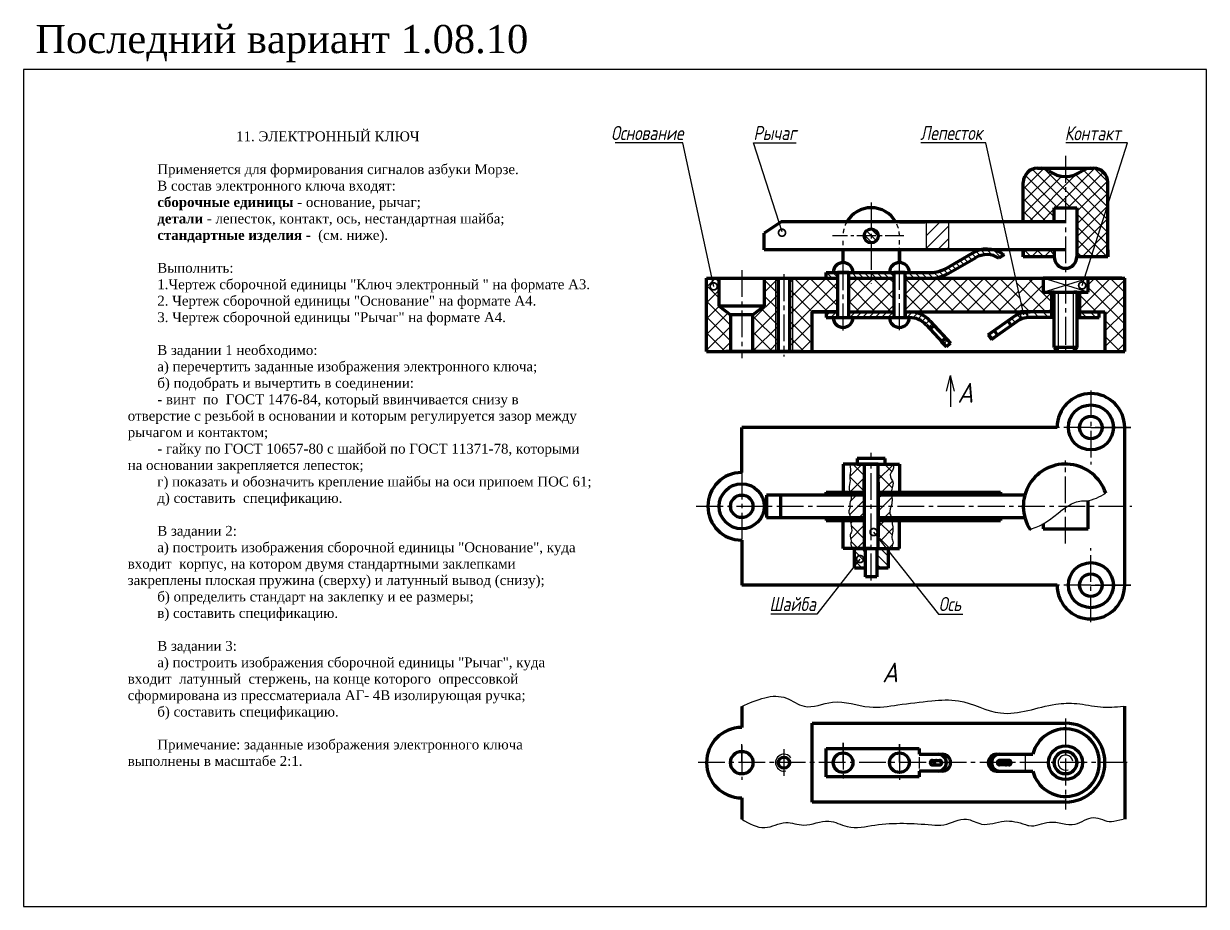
# Model space of a CAD drawing. Header units: millimetres. Extents: x -438 to 420, y -9 to 304.
# Drawn here: x -438.4 to -18.4, y -9 to 304.3 of the extents above; entities that cross this region are included whole.
import ezdxf

# ---------------------------------------------------------------- set-up
doc = ezdxf.new("R2010")
doc.units = ezdxf.units.MM
doc.header["$LTSCALE"] = 0.5
for name, pattern in [('CENTER2', [28.575, 19.05, -3.175, 3.175, -3.175]), ('HIDDEN', [1.1, 0.6, -0.5]), ('осевая2', [28.575, 19.05, -3.175, 3.175, -3.175])]:
    doc.linetypes.add(name, pattern=pattern)
doc.layers.get('0').update_dxf_attribs({"lineweight": 60})
doc.styles.get("Standard").update_dxf_attribs({"font": 'isocpeui.ttf', "width": 0.9})
doc.styles.add('стиль1', font='times.ttf')

# ---------------------------------------------------------------- blocks, each defined once
blk = doc.blocks.new('_DotSmall')
at = {"color": 0, "linetype": 'ByBlock', "const_width": 0.5}
blk.add_lwpolyline([(-0.0625, 0, 1), (0.0625, 0, 1)], format="xyb", close=True, dxfattribs=at)

msp = doc.modelspace()

# ---------------------------------------------------------------- hatches: boundary and pattern name
at = {"lineweight": -3}
h = msp.add_hatch(dxfattribs=at)
h.set_pattern_fill('ANSI37', angle=90, style=0)
h.set_pattern_definition([(135, (-417.3476, -16.5106), (-2.245064, -2.245064), []), (225, (-417.3476, -16.5106), (2.245064, -2.245064), [])])
h.paths.add_polyline_path([(-72.45, 239), (-68.45, 239.01), (-68.45, 250.12, -0.158783), (-74.34, 252.04, 0.158783), (-77.28, 253), (-77.86, 253), (-78.45, 253, 0.414214), (-83.45, 248), (-83.45, 234), (-72.45, 234)])
h.paths.add_polyline_path([(-64.45, 239.02), (-64.45, 221.5), (-59.21, 221.5), (-53.45, 239.59), (-53.45, 248, 0.414214), (-58.45, 253), (-59.61, 253, 0.158783), (-62.56, 252.04, -0.158783), (-68.45, 250.12), (-68.45, 239.01)])
h.paths.add_polyline_path([(-53.45, 239.59), (-59.21, 221.5), (-53.45, 221.5)], flags=17)
h.paths.add_polyline_path([(-72.45, 221.5), (-72.45, 224), (-83.45, 224), (-83.45, 221.5)])
h = msp.add_hatch(dxfattribs=at)
h.set_pattern_fill('ANSI31', scale=0.5, angle=90, style=0)
h.set_pattern_definition([(135, (-426.4468, -16.2414), (-1.122532, -1.122532), [])])
h.paths.add_polyline_path([(-137.45, 229), (-139.95, 229, 0.405163), (-137.45, 226.58)])
h.paths.add_polyline_path([(-137.45, 231.58, 0.414214), (-139.95, 229.08, 0.00775), (-139.95, 229), (-137.45, 229)])
h.paths.add_polyline_path([(-137.45, 231.58), (-137.45, 229), (-134.95, 229, 0.00775), (-134.95, 229.08, 0.414214)])
h.paths.add_polyline_path([(-134.95, 229), (-137.45, 229), (-137.45, 226.58, 0.405163)])
h = msp.add_hatch(dxfattribs=at)
h.set_pattern_fill('ANSI31', style=0)
h.set_pattern_definition([(45, (-417.3476, -16.5106), (-2.245064, 2.245064), [])])
h.paths.add_polyline_path([(-109.95, 234), (-117.95, 234), (-117.95, 224), (-109.95, 224)])
h = msp.add_hatch(dxfattribs=at)
h.set_pattern_fill('ANSI31', scale=0.5, angle=90, style=0)
h.set_pattern_definition([(135, (-417.3476, -16.1917), (-1.122532, -1.122532), [])])
h.paths.add_polyline_path([(-125.45, 216), (-125.45, 214), (-116.14, 214, 0.132205), (-110.12, 215.62), (-100.41, 221.25, -0.280385), (-92.09, 221.08), (-90.25, 222.27), (-91.02, 222.76, 0.077647), (-93.84, 224), (-98.94, 224, 0.067113), (-101.41, 222.98), (-111.12, 217.35, -0.132205), (-116.14, 216)])
h.paths.add_polyline_path([(-129.45, 214), (-129.45, 216), (-137.45, 216), (-137.45, 214)])
h.paths.add_polyline_path([(-145.45, 216), (-145.45, 214), (-137.45, 214), (-137.45, 216)])
h.paths.add_polyline_path([(-149.45, 214), (-149.45, 216), (-153.45, 216), (-153.45, 214)])
h = msp.add_hatch(dxfattribs=at)
h.set_pattern_fill('ANSI37', scale=1.25, angle=90, style=0)
h.set_pattern_definition([(135, (-417.3476, -16.1917), (-2.80633, -2.80633), []), (225, (-417.3476, -16.1917), (2.80633, -2.80633), [])])
h.paths.add_polyline_path([(-86.12, 214), (-125.45, 214), (-125.45, 202), (-83.48, 202)])
h.paths.add_polyline_path([(-47.45, 214), (-60.45, 214), (-60.45, 209), (-63.45, 209), (-63.45, 202), (-54.45, 202), (-54.45, 188), (-47.45, 188)])
h.paths.add_polyline_path([(-129.45, 214), (-145.45, 214), (-145.45, 202), (-129.45, 202)])
h.paths.add_polyline_path([(-149.45, 214), (-162.45, 214), (-165.5, 214), (-165.5, 188), (-162.45, 188), (-158.45, 188), (-158.45, 202), (-149.45, 202)])
h.paths.add_polyline_path([(-171.5, 214), (-175.45, 214), (-175.45, 204), (-179.45, 201), (-179.45, 188), (-171.5, 188)])
h.paths.add_polyline_path([(-187.45, 201), (-191.45, 204), (-191.45, 214), (-193.46, 214), (-192.68, 210.59, -0.93561), (-192.5, 209.99, -1.068822), (-192.68, 210.59), (-193.46, 214), (-195.95, 214), (-195.95, 188), (-187.45, 188)])
h.paths.add_polyline_path([(-170.5, 214), (-171.5, 214), (-171.5, 188), (-170.5, 188)])
h.paths.add_polyline_path([(-165.5, 214), (-166.5, 214), (-166.5, 188), (-165.5, 188)])
h = msp.add_hatch(dxfattribs=at)
h.set_pattern_fill('ANSI37', scale=4, angle=90, style=0)
h.set_pattern_definition([(135, (-417.3476, -16.1917), (-2.828427, -2.828427), []), (225, (-417.3476, -16.1917), (2.828427, -2.828427), [])])
h.paths.add_polyline_path([(-76.45, 209), (-76.45, 214), (-86.12, 214), (-83.48, 202), (-81.05, 202), (-73.45, 202), (-73.45, 209)])
h = msp.add_hatch(dxfattribs=at)
h.set_pattern_fill('ANSI31', scale=0.5, style=0)
h.set_pattern_definition([(45, (-417.3476, -16.1917), (-1.122532, 1.122532), [])])
h.paths.add_polyline_path([(-129.45, 200), (-129.45, 202), (-145.45, 202), (-145.45, 200)])
h.paths.add_polyline_path([(-149.45, 200), (-149.45, 202), (-153.45, 202), (-153.45, 200)])
h.paths.add_polyline_path([(-123.84, 200, -0.209882), (-117.95, 197.41), (-116.52, 195.86), (-115.05, 197.21), (-116.48, 198.76, 0.209882), (-123.84, 202), (-125.45, 202), (-125.45, 200)])
h.paths.add_polyline_path([(-112.42, 191.4), (-110.77, 189.6), (-109.3, 190.95), (-110.99, 192.79), (-111.46, 192.36)])
h = msp.add_hatch(dxfattribs=at)
h.set_pattern_fill('ANSI31', scale=0.75, angle=90, style=0)
h.set_pattern_definition([(135, (-417.3476, -16.1917), (-1.683798, -1.683798), [])])
h.paths.add_polyline_path([(-81.26, 202, 0.054479), (-83.42, 201.76), (-83.3, 201.21, -0.036363), (-83.26, 201.22, -1), (-83.21, 200.6, -0.929826), (-83.3, 201.21), (-83.42, 201.76, 0.1), (-87.04, 200.16), (-88.93, 198.82), (-87.78, 197.19), (-85.89, 198.52, -0.155325), (-81.26, 200), (-73.45, 200), (-73.45, 202)])
h.paths.add_polyline_path([(-56.45, 200), (-56.45, 202), (-63.45, 202), (-63.45, 200)])
h.paths.add_polyline_path([(-92.67, 193.72), (-93.83, 195.35), (-95.87, 193.9), (-94.71, 192.27)])
h = msp.add_hatch(dxfattribs=at)
h.set_pattern_fill('ANSI37', scale=1.25, angle=90, style=0)
h.set_pattern_definition([(135, (-417.3476, -16.4363), (-2.80633, -2.80633), []), (225, (-417.3476, -16.4363), (2.80633, -2.80633), [])])
edge = h.paths.add_edge_path()
edge.add_spline(control_points=[(-130.43, 138), (-130.02, 139.75), (-129.09, 141.49), (-131.58, 144.04), (-129.39, 146.03), (-129.6, 147.4), (-129.7, 148)], knot_values=[0.034459, 0.034459, 0.034459, 0.034459, 2.378832, 5.54111, 7.78659, 9.540425, 9.540425, 9.540425, 9.540425], degree=3, periodic=0)
edge.add_line((-129.7, 148), (-134.95, 148))
edge.add_line((-134.95, 148), (-134.95, 138))
edge.add_line((-134.95, 138), (-130.43, 138))
edge = h.paths.add_edge_path()
edge.add_spline(control_points=[(-145.06, 148), (-145.01, 147.93), (-144.62, 145.02), (-145.32, 143.66), (-144.65, 141.56), (-145.68, 139.55), (-145, 138)], knot_values=[0.43237, 0.43237, 0.43237, 0.43237, 2.46282, 4.151375, 6.34017, 8.702828, 8.702828, 8.702828, 8.702828], degree=3, periodic=0)
edge.add_line((-145, 138), (-139.95, 138))
edge.add_line((-139.95, 138), (-139.95, 148))
edge.add_line((-139.95, 148), (-145.06, 148))
edge = h.paths.add_edge_path()
edge.add_line((-139.95, 128), (-144.9, 128))
edge.add_spline(control_points=[(-144.9, 128), (-144.72, 126.62), (-143.98, 124.06), (-145.28, 122.87), (-144.41, 120.98), (-144.87, 119.38), (-144.29, 118.51), (-144.37, 118.02), (-144.38, 118)], knot_values=[0.716081, 0.716081, 0.716081, 0.716081, 2.517169, 4.222857, 6.374633, 7.647478, 9.054605, 9.1167, 9.1167, 9.1167, 9.1167], degree=3, periodic=0)
edge.add_line((-144.25, 118), (-139.95, 118))
edge.add_line((-139.95, 118), (-139.95, 128))
edge = h.paths.add_edge_path()
edge.add_spline(control_points=[(-130.07, 118), (-130.35, 118.28), (-129.25, 120.3), (-130.52, 121.88), (-129.4, 124.35), (-129.91, 126.07), (-130.19, 128)], knot_values=[0, 0, 0, 0, 1.824475, 3.598202, 5.973479, 8.886643, 8.886643, 8.886643, 8.886643], degree=3, periodic=0)
edge.add_line((-130.19, 128), (-134.95, 128))
edge.add_line((-134.95, 128), (-134.95, 121.74))
edge.add_line((-134.95, 121.74), (-131.98, 118))
edge.add_line((-131.98, 118), (-130.07, 118))
h = msp.add_hatch(dxfattribs=at)
h.set_pattern_fill('ANSI31', style=0)
h.set_pattern_definition([(45, (-417.3476, -16.4363), (-2.245064, 2.245064), [])])
edge = h.paths.add_edge_path()
edge.add_spline(control_points=[(-130.42, 133), (-130.34, 133.3), (-130.03, 134.35), (-130, 135.69), (-130.2, 136.71), (-130.26, 137)], knot_values=[0, 0, 0, 0, 0.889745, 3.113462, 4.0085, 4.0085, 4.0085, 4.0085], degree=3, periodic=0)
edge.add_line((-130.26, 137), (-134.95, 137))
edge.add_line((-134.95, 137), (-134.95, 133))
edge.add_line((-134.95, 133), (-130.42, 133))
edge = h.paths.add_edge_path()
edge.add_line((-134.95, 129), (-130.12, 129))
edge.add_spline(control_points=[(-130.12, 129), (-130.4, 129.47), (-131.15, 130.72), (-130.69, 132.12), (-130.42, 133)], knot_values=[4.0085, 4.0085, 4.0085, 4.0085, 5.583819, 8.216881, 8.216881, 8.216881, 8.216881], degree=3, periodic=0)
edge.add_line((-130.42, 133), (-134.95, 133))
edge.add_line((-134.95, 133), (-134.95, 129))
edge = h.paths.add_edge_path()
edge.add_line((-139.95, 133), (-139.95, 136.96))
edge.add_line((-139.95, 136.96), (-139.99, 137))
edge.add_line((-139.99, 137), (-144.67, 137))
edge.add_spline(control_points=[(-144.67, 137), (-144.63, 136.8), (-144.4, 135.34), (-145.2, 134.52), (-144.99, 133.6), (-144.99, 133)], knot_values=[0.446064, 0.446064, 0.446064, 0.446064, 2.109199, 3.28176, 5.090305, 5.090305, 5.090305, 5.090305], degree=3, periodic=0)
edge.add_line((-144.99, 133), (-139.95, 133))
edge = h.paths.add_edge_path()
edge.add_line((-139.95, 129), (-139.95, 133))
edge.add_line((-139.95, 133), (-144.99, 133))
edge.add_spline(control_points=[(-144.99, 133), (-144.99, 132.79), (-145.04, 132.13), (-145.83, 130.61), (-144.8, 130.08), (-144.92, 129), (-144.91, 129)], knot_values=[5.090305, 5.090305, 5.090305, 5.090305, 5.72996, 7.00852, 9.521447, 9.927894, 9.927894, 9.927894, 9.927894], degree=3, periodic=0)
edge.add_line((-144.91, 129), (-139.95, 129))
h = msp.add_hatch(dxfattribs=at)
h.set_pattern_fill('ANSI31', scale=0.75, angle=90, style=0)
h.set_pattern_definition([(135, (-417.3476, -16.4363), (-1.683798, -1.683798), [])])
h.paths.add_polyline_path([(-135.45, 111.01), (-135.42, 111), (-131.45, 111), (-131.45, 117.33), (-131.98, 118), (-135.45, 118)])
h.paths.add_polyline_path([(-139.45, 111), (-139.45, 118), (-143.45, 118), (-143.45, 111.84), (-141.67, 114.13, -0.05872), (-141.7, 114.19, -1), (-141.1, 114.38, -0.889074), (-141.67, 114.13), (-143.45, 111.84), (-143.45, 111)])

# ---------------------------------------------------------------- linework, layer by layer
at = {"color": 7, "linetype": 'CENTER2', "lineweight": -3}
for p, q in [((-68.45, 257.36), (-68.45, 187.12)), ((-137.45, 240.8), (-137.45, 212.12)), ((-147.45, 195.46), (-147.45, 220.77)), ((-127.45, 195.58), (-127.45, 220.66)), ((-183.45, 216.84), (-183.45, 185.6)), ((-168.45, 215.38), (-168.45, 186.14)), ((-59.45, 174.13), (-59.45, 147.87)), ((-45.22, 161), (-71.95, 161)), ((-137.45, 106.68), (-137.45, 151.99)), ((-68.45, 119.77), (-68.45, 149.3)), ((-183.45, 145), (-183.45, 120.5)), ((-199.59, 133), (-44.88, 133)), ((-59.45, 91.87), (-59.45, 118.13)), ((-45.22, 105), (-71.95, 105)), ((-68.45, 57.71), (-68.45, 25.36)), ((-183.45, 48.09), (-183.45, 35.91)), ((-168.45, 46.85), (-168.45, 37.15)), ((-147.45, 49.04), (-147.45, 35.27)), ((-127.45, 42), (-127.45, 48.59)), ((-127.45, 48.59), (-127.45, 34.59)), ((-46.53, 42), (-198.9, 42))]:
    msp.add_line(p, q, dxfattribs=at)
at = {"color": 7, "lineweight": 60}
for p, q in [((-78.45, 253), (-77.28, 253)), ((-77.86, 253), (-59.61, 253)), ((-59.61, 253), (-58.45, 253)), ((-83.45, 234), (-83.45, 248)), ((-53.45, 221.5), (-53.45, 248)), ((-83.45, 247.36), (-83.45, 247.36)), ((-83.45, 234), (-83.45, 244)), ((-72.45, 234), (-72.45, 239)), ((-72.45, 239), (-64.45, 239)), ((-64.45, 239), (-64.45, 221.5)), ((-169.45, 234), (-175.45, 230)), ((-68.45, 234), (-169.45, 234)), ((-127.45, 234), (-118.45, 234)), ((-175.45, 224), (-175.45, 230)), ((-68.45, 224), (-175.45, 224)), ((-147.45, 219.5), (-147.45, 224)), ((-127.45, 223.5), (-127.45, 224)), ((-127.45, 223.5), (-127.45, 224)), ((-127.45, 219.5), (-127.45, 223.82)), ((-127.45, 223.82), (-127.45, 219.5)), ((-127.45, 219.5), (-127.45, 223.82)), ((-111.12, 217.35), (-101.41, 222.98)), ((-91.02, 222.76), (-90.25, 222.27)), ((-83.45, 221.5), (-83.45, 224)), ((-83.45, 224), (-83.45, 221.5)), ((-72.45, 224), (-72.45, 221.5)), ((-53.45, 224), (-53.45, 221.5)), ((-110.12, 215.62), (-100.41, 221.25)), ((-90.25, 222.27), (-92.09, 221.08)), ((-72.45, 221.5), (-83.45, 221.5)), ((-53.45, 221.5), (-64.45, 221.5)), ((-153.45, 214), (-153.45, 216)), ((-153.45, 216), (-116.14, 216)), ((-145.45, 216), (-149.45, 216)), ((-149.45, 216), (-149.45, 200)), ((-149.45, 215), (-149.45, 200)), ((-147.45, 216), (-127.45, 216)), ((-145.45, 200), (-145.45, 216)), ((-125.45, 216), (-129.45, 216)), ((-129.45, 216), (-129.45, 200)), ((-125.45, 200), (-125.45, 216)), ((-195.95, 188), (-195.95, 214)), ((-195.95, 214), (-162.45, 214)), ((-191.45, 204), (-191.45, 214)), ((-175.45, 214), (-175.45, 204)), ((-170.45, 214), (-170.45, 188)), ((-166.45, 214), (-166.45, 188)), ((-162.45, 214), (-149.45, 214)), ((-145.45, 214), (-129.45, 214)), ((-125.45, 214), (-47.45, 214)), ((-68.45, 214), (-76.45, 214)), ((-68.45, 214), (-76.45, 214)), ((-76.45, 214), (-76.45, 209)), ((-48.45, 214), (-68.45, 214)), ((-60.45, 209), (-60.45, 214)), ((-47.45, 188), (-47.45, 214)), ((-149.45, 210), (-149.45, 200)), ((-125.45, 202), (-125.45, 208.29)), ((-76.45, 209), (-60.45, 209)), ((-72.45, 209), (-73.45, 209)), ((-73.45, 209), (-73.45, 200)), ((-72.45, 200), (-72.45, 209)), ((-68.45, 209), (-64.45, 209)), ((-68.45, 209), (-68.45, 209)), ((-68.45, 209), (-64.45, 209)), ((-64.45, 209), (-65.45, 209)), ((-64.45, 209), (-64.45, 200)), ((-64.45, 209), (-63.45, 209)), ((-63.45, 209), (-63.45, 200)), ((-175.45, 204), (-191.45, 204)), ((-191.45, 204), (-187.45, 201)), ((-175.45, 204), (-179.45, 201)), ((-158.45, 202), (-153.45, 202)), ((-149.45, 202), (-158.45, 202)), ((-158.45, 188), (-158.45, 202)), ((-153.45, 202), (-153.45, 201)), ((-153.45, 202), (-149.45, 202)), ((-153.45, 202), (-153.45, 200)), ((-145.45, 202), (-129.45, 202)), ((-125.45, 202), (-125.45, 200)), ((-125.45, 202), (-81.05, 202)), ((-72.45, 202), (-84.45, 202)), ((-72.45, 202), (-81.26, 202)), ((-73.45, 202), (-81.05, 202)), ((-73.45, 202), (-72.45, 202)), ((-63.45, 202), (-64.45, 202)), ((-63.45, 202), (-54.45, 202)), ((-56.45, 200), (-56.45, 202)), ((-54.45, 202), (-54.45, 188)), ((-179.45, 201), (-187.45, 201)), ((-187.45, 201), (-187.45, 188)), ((-179.45, 188), (-179.45, 201)), ((-153.45, 200), (-123.84, 200)), ((-153.45, 200), (-147.45, 200)), ((-147.45, 200), (-145.45, 200)), ((-117.95, 197.41), (-110.77, 189.6)), ((-116.48, 198.76), (-109.3, 190.95)), ((-87.04, 200.16), (-95.87, 193.9)), ((-85.89, 198.52), (-94.71, 192.27)), ((-88.93, 198.82), (-87.78, 197.19)), ((-72.45, 200), (-81.26, 200)), ((-72.45, 189.33), (-72.45, 200)), ((-64.45, 200), (-56.45, 200)), ((-64.45, 200), (-64.45, 189.33)), ((-115.05, 197.21), (-116.52, 195.86)), ((-110.99, 192.79), (-115.05, 197.21)), ((-95.87, 193.9), (-93.83, 195.35)), ((-95.87, 193.9), (-94.71, 192.27)), ((-94.71, 192.27), (-92.67, 193.72)), ((-93.83, 195.35), (-92.67, 193.72)), ((-92.67, 193.72), (-87.78, 197.19)), ((-110.99, 192.79), (-112.46, 191.44)), ((-110.77, 189.6), (-112.46, 191.44)), ((-112.42, 191.4), (-111.46, 192.36)), ((-109.3, 190.95), (-110.99, 192.79)), ((-109.3, 190.95), (-110.99, 192.79)), ((-109.3, 190.95), (-110.77, 189.6)), ((-64.45, 189.33), (-72.45, 189.33)), ((-72.45, 189.33), (-71.11, 188)), ((-64.45, 189.33), (-65.78, 188)), ((-195.95, 188), (-47.45, 188)), ((-162.45, 188), (-189.08, 188)), ((-189.08, 188), (-182.08, 188)), ((-179.45, 188), (-183.45, 188)), ((-183.45, 188), (-167.45, 188)), ((-162.45, 188), (-155.45, 188)), ((-71.45, 161), (-183.45, 161)), ((-183.45, 145), (-183.45, 161)), ((-47.45, 105), (-47.45, 161)), ((-46.95, 161), (-46.95, 161)), ((-46.95, 161), (-46.95, 161)), ((-46.95, 161), (-46.95, 161)), ((-46.95, 161), (-46.95, 161)), ((-46.95, 161), (-46.95, 161)), ((-46.95, 161), (-46.95, 161)), ((-46.95, 161), (-46.95, 161)), ((-46.95, 161), (-46.95, 161)), ((-46.95, 161), (-46.95, 161)), ((-137.45, 148), (-147.45, 148)), ((-147.45, 148), (-147.45, 138)), ((-132.45, 150), (-142.45, 150)), ((-142.45, 150), (-142.45, 148)), ((-142.45, 148), (-137.45, 148)), ((-137.45, 148), (-139.95, 148)), ((-139.95, 148), (-139.95, 118)), ((-134.95, 148), (-137.45, 148)), ((-137.45, 148), (-132.45, 148)), ((-137.45, 148), (-132.45, 148)), ((-137.45, 148), (-127.45, 148)), ((-134.95, 133), (-134.95, 148)), ((-132.45, 148), (-132.45, 150)), ((-127.45, 148), (-127.45, 138)), ((-139.95, 138), (-139.95, 142.23)), ((-139.95, 142.23), (-139.95, 122.95)), ((-134.95, 138), (-134.95, 141.58)), ((-134.95, 141.58), (-134.95, 122.13)), ((-139.95, 137), (-174.59, 137)), ((-174.59, 137), (-174.59, 129)), ((-169.59, 129), (-169.59, 137)), ((-153.45, 137), (-153.45, 138)), ((-153.45, 138), (-139.95, 138)), ((-134.95, 138), (-91.59, 138)), ((-82.9, 137), (-134.95, 137)), ((-91.59, 138), (-91.59, 137)), ((-60.45, 125), (-60.45, 135.04)), ((-134.95, 118), (-134.95, 133)), ((-174.59, 129), (-139.95, 129)), ((-153.45, 129), (-153.45, 128)), ((-153.45, 129), (-153.45, 128)), ((-153.45, 128), (-139.95, 128)), ((-147.45, 118), (-147.45, 128)), ((-134.95, 129), (-82.9, 129)), ((-134.95, 128), (-91.59, 128)), ((-127.45, 118), (-127.45, 128)), ((-91.59, 128), (-91.59, 129)), ((-91.59, 129), (-91.59, 128)), ((-76.45, 126.72), (-76.45, 125)), ((-80.86, 124.82), (-80.99, 124.77)), ((-76.45, 125), (-60.45, 125)), ((-183.45, 121), (-183.45, 105)), ((-137.45, 118), (-147.45, 118)), ((-143.45, 111), (-143.45, 118)), ((-143.45, 118), (-137.45, 118)), ((-139.95, 118), (-134.95, 118)), ((-139.45, 108), (-139.45, 118)), ((-137.45, 118), (-135.45, 118)), ((-137.45, 118), (-131.45, 118)), ((-137.45, 118), (-127.45, 118)), ((-135.45, 118), (-135.45, 108)), ((-131.45, 118), (-131.45, 111)), ((-139.45, 111), (-143.45, 111)), ((-131.45, 111), (-135.45, 111)), ((-71.45, 105), (-183.45, 105)), ((-135.45, 108), (-139.45, 108)), ((-46.95, 105), (-46.95, 105)), ((-46.95, 105), (-46.95, 105)), ((-46.95, 105), (-46.95, 105)), ((-46.95, 105), (-46.95, 105)), ((-46.95, 105), (-46.95, 105)), ((-46.95, 105), (-46.95, 105)), ((-46.95, 105), (-46.95, 105)), ((-46.95, 105), (-46.95, 105)), ((-46.95, 105), (-46.95, 105)), ((-183.45, 61.99), (-183.45, 54.49)), ((-47.45, 42), (-47.45, 62)), ((-158.45, 42), (-158.45, 56)), ((-158.45, 56), (-68.45, 56)), ((-153.45, 42), (-153.45, 47)), ((-153.45, 47), (-120.45, 47)), ((-120.45, 47), (-120.45, 45)), ((-158.45, 28), (-158.45, 42)), ((-153.45, 37), (-153.45, 42)), ((-120.45, 45), (-112.3, 45)), ((-115.72, 42.8), (-113.22, 42.8)), ((-92.96, 45), (-89.76, 45)), ((-88.58, 42.8), (-91.87, 42.8)), ((-89.76, 45), (-80.07, 45)), ((-47.45, 42), (-47.45, 21.99)), ((-112.3, 39), (-120.45, 39)), ((-120.45, 39), (-120.45, 37)), ((-115.87, 40.7), (-115.87, 40.7)), ((-115.72, 41.2), (-113.22, 41.2)), ((-92.96, 39), (-89.76, 39)), ((-88.58, 41.2), (-91.87, 41.2)), ((-89.76, 39), (-80.07, 39)), ((-88.43, 40.7), (-88.43, 40.7)), ((-120.45, 37), (-153.45, 37)), ((-183.45, 29.49), (-183.45, 21.99)), ((-68.45, 28), (-158.45, 28))]:
    msp.add_line(p, q, dxfattribs=at)
at = {"color": 7, "lineweight": -3}
for p, q in [((-117.95, 234), (-117.95, 224)), ((-109.95, 224), (-109.95, 234)), ((-110.93, 224), (-109.95, 224.98)), ((-171.45, 214), (-171.45, 188)), ((-165.45, 214), (-165.45, 188)), ((-76.45, 209), (-60.45, 214)), ((-60.45, 209), (-76.45, 214)), ((-71.11, 209), (-71.11, 188)), ((-65.78, 209), (-65.78, 188)), ((-110.71, 173.88), (-109.31, 179.48)), ((-109.31, 179.48), (-109.31, 168.28)), ((-109.31, 179.48), (-109.31, 173.88)), ((-107.91, 173.88), (-109.31, 179.48)), ((-183.45, 42), (-183.45, 48.59)), ((-147.45, 42), (-147.45, 49.04)), ((-120.45, 44.01), (-120.45, 39.9)), ((-82.8, 44.54), (-82.8, 39.45))]:
    msp.add_line(p, q, dxfattribs=at)
at = {"color": 7, "linetype": 'CENTER2', "lineweight": -3, "ltscale": 0.7}
msp.add_line((-125.85, 229), (-151.19, 229), dxfattribs=at)
at = {"color": 7, "linetype": 'HIDDEN', "lineweight": -3, "ltscale": 5}
for p, q in [((-147.45, 222.95), (-147.45, 227.88)), ((-127.45, 223.22), (-127.45, 228.22))]:
    msp.add_line(p, q, dxfattribs=at)
at = {"linetype": 'осевая2', "lineweight": -3, "ltscale": 0.35}
msp.add_line((-68.45, 198.32), (-68.45, 190.37), dxfattribs=at)
at = {"color": 7, "lineweight": 25}
for p, q in [((-59.45, 161), (-45.22, 161)), ((-59.45, 105), (-45.22, 105))]:
    msp.add_line(p, q, dxfattribs=at)
at = {"color": 7, "lineweight": -3}
msp.add_lwpolyline([(-438.45, -9), (-18.45, -9), (-18.45, 288), (-438.45, 288)], close=True, dxfattribs=at)
for points in [[(-193.39, 211.06), (-204.35, 262), (-228.43, 262)], [(-169.14, 230.45), (-179.29, 262), (-164.07, 262)], [(-83.24, 200.91), (-96.7, 262), (-119.89, 262)], [(-62.53, 211.4), (-46.41, 262), (-68.36, 262)], [(-136.62, 123.85), (-113.54, 94.74), (-104.91, 94.74)], [(-141.54, 114.29), (-156.78, 94.74), (-173.08, 94.74)]]:
    msp.add_lwpolyline(points, dxfattribs=at)
at = {"color": 7, "lineweight": 60}
for centre, radius in [((-137.45, 229), 2.5), ((-59.45, 161), 8), ((-59.45, 161), 4), ((-183.45, 133), 8), ((-183.45, 133), 4), ((-59.45, 105), 8), ((-59.45, 105), 4), ((-68.45, 42), 6), ((-183.45, 42), 4), ((-168.45, 42), 2), ((-147.45, 42), 3.5), ((-127.45, 42), 3.5), ((-68.45, 42), 4)]:
    msp.add_circle(centre, radius, dxfattribs=at)
for centre, radius, start, end in [((-78.45, 248), 5, 90, 180), ((-77.28, 248), 5, 53.9109, 90), ((-68.45, 260.12), 10, 233.9109, 306.0891), ((-59.61, 248), 5, 90, 126.0891), ((-58.45, 248), 5, 0, 90), ((-137.45, 229), 10, 30, 150), ((-96.39, 214.33), 10, 57.4737, 120.1245), ((-147.45, 216), 3.5, 360, 180), ((-127.45, 216), 3.5, 360, 180), ((-96.39, 214.33), 8, 57.4737, 120.1245), ((-68.45, 221.5), 4, 180, 0), ((-116.14, 226), 10, 270, 300.1245), ((-116.14, 226), 12, 270, 300.1245), ((-123.84, 192), 10, 42.5868, 90), ((-81.26, 192), 10, 90, 125.3158), ((-147.45, 200), 3.5, 180, 0), ((-127.45, 200), 3.5, 180, 0), ((-123.84, 192), 8, 42.5868, 90), ((-81.26, 192), 8, 90, 125.3158), ((-59.45, 161), 12, 0, 180), ((-68.45, 133), 15, 18.1518, 213.2895), ((-183.45, 133), 12, 90, 270), ((-59.45, 105), 12, 180, 0), ((-68.45, 42), 14, 270, 90), ((-183.45, 41.99), 12.5, 90, 270), ((-68.45, 42), 12, 194.4775, 165.5225), ((-115.72, 42), 0.8, 90, 270), ((-114.25, 42), 0.8, 90, 270), ((-113.77, 42), 3, 270, 90), ((-113.22, 42), 0.8, 270, 90), ((-112.3, 42), 3, 270, 90), ((-92.87, 42), 3, 91.6451, 268.3549), ((-91.71, 42), 3, 91.6451, 268.3549), ((-91.87, 42), 0.8, 90, 270), ((-89.73, 42), 0.8, 270, 90), ((-88.58, 42), 0.8, 270, 90)]:
    msp.add_arc(centre, radius, start, end, dxfattribs=at)
at = {"color": 7, "linetype": 'HIDDEN', "lineweight": -3, "ltscale": 5}
for start, end in [(150, 180), (0, 30)]:
    msp.add_arc((-137.45, 229), 10, start, end, dxfattribs=at)
at = {"color": 7, "lineweight": -3}
for centre, radius, start, end in [((-168.45, 42), 3, 34.7392, 282.8207), ((-68.45, 42), 2.67, 10.7893, 289.3967)]:
    msp.add_arc(centre, radius, start, end, dxfattribs=at)
for points, knots in [([(-145.06, 148), (-145.01, 147.93), (-144.62, 145.02), (-145.32, 143.66), (-144.65, 141.56), (-145.68, 139.55), (-145, 138)], [0.43237, 0.43237, 0.43237, 0.43237, 2.46282, 4.151375, 6.34017, 8.702828, 8.702828, 8.702828, 8.702828]), ([(-129.7, 148), (-129.6, 147.4), (-129.39, 146.03), (-131.58, 144.04), (-129.09, 141.49), (-130.02, 139.75), (-130.43, 138)], [0.034459, 0.034459, 0.034459, 0.034459, 1.788295, 4.033774, 7.196052, 9.540425, 9.540425, 9.540425, 9.540425]), ([(-144.67, 137), (-144.63, 136.8), (-144.4, 135.34), (-145.31, 134.41), (-144.71, 132.76), (-145.83, 130.61), (-144.8, 130.08), (-144.92, 129), (-144.91, 129)], [0.446064, 0.446064, 0.446064, 0.446064, 2.109199, 3.28176, 5.72996, 7.00852, 9.521447, 9.927894, 9.927894, 9.927894, 9.927894]), ([(-144.9, 128), (-144.72, 126.62), (-143.98, 124.06), (-145.28, 122.87), (-144.41, 120.98), (-144.87, 119.38), (-144.29, 118.51), (-144.37, 118.02), (-144.38, 118)], [0.716081, 0.716081, 0.716081, 0.716081, 2.517169, 4.222857, 6.374633, 7.647478, 9.054605, 9.1167, 9.1167, 9.1167, 9.1167]), ([(-130.19, 128), (-129.91, 126.07), (-129.4, 124.35), (-130.52, 121.88), (-129.25, 120.3), (-130.35, 118.28), (-130.07, 118)], [0, 0, 0, 0, 2.913164, 5.288441, 7.062168, 8.886643, 8.886643, 8.886643, 8.886643]), ([(-183.45, 21.99), (-180.74, 20.38), (-175.64, 17.35), (-168.21, 21.91), (-160.6, 18.58), (-153.17, 22.78), (-145.1, 18), (-132.59, 20.99), (-121.27, 20.42), (-110.3, 19.44), (-104.42, 23.56), (-97.55, 18.78), (-90.38, 22.24), (-84.74, 20.7), (-79.52, 18.94), (-73.63, 22.51), (-65.59, 18.3), (-58.74, 24.18), (-53, 20.1), (-49.71, 21.74), (-47.95, 21.99)], [0, 0, 0, 0, 8.753373, 16.464119, 22.778625, 31.822235, 38.716019, 48.553812, 68.733604, 73.022805, 81.314486, 86.962014, 95.070209, 102.674891, 103.975074, 111.403635, 120.540364, 127.497714, 133.959942, 137.803314, 137.803314, 137.803314, 137.803314])]:
    msp.add_open_spline(points, degree=3, knots=knots, dxfattribs=at)
for points in [[(-130.26, 137), (-130.1, 136.12), (-130.19, 133.9), (-130.79, 130.43), (-130.12, 129)], [(-80.86, 124.82), (-75.81, 127.08), (-62.77, 134.92), (-60.98, 134.99), (-54.13, 137.71)], [(-183.45, 61.99), (-167.52, 64.89), (-161.29, 62.02), (-151.22, 63.46), (-138.04, 61.78), (-127.98, 62.5), (-115.95, 63.94), (-106.41, 63.94), (-91.55, 59.63), (-71.9, 62.74), (-64.47, 62.98), (-56.08, 61.78), (-47.95, 62)]]:
    msp.add_spline(points, degree=3, dxfattribs=at)

# ---------------------------------------------------------------- block references
at = {"color": 7}
for p, xscale, yscale, zscale, rotation in [((-169.14, 230.13), 5.000000000000003, 5.000000000000003, 5.000000000000003, 311.4910735872611), ((-193.39, 211.06), 4.999999999999995, 4.999999999999995, 4.999999999999995, 290.4096593688304), ((-141.4, 114.29), 5.000000000000002, 5.000000000000002, 5.000000000000002, 17.59900175658209)]:
    msp.add_blockref('_DotSmall', p, dxfattribs=dict(at, xscale=xscale, yscale=yscale, zscale=zscale, rotation=rotation))
at = {"color": 7, "lineweight": 60}
for p, xscale, yscale, zscale, rotation in [((-62.53, 211.4), 4.999999999999996, 4.999999999999996, 4.999999999999996, 259.0725696079405), ((-136.62, 123.85), 5.000000000000002, 5.000000000000002, 5.000000000000002, 17.59900175658209)]:
    msp.add_blockref('_DotSmall', p, dxfattribs=dict(at, xscale=xscale, yscale=yscale, zscale=zscale, rotation=rotation))
at = {"color": 7, "lineweight": -3, "xscale": 5, "yscale": 5, "zscale": 5, "rotation": 274.1011286683951}
msp.add_blockref('_DotSmall', (-83.24, 200.91), dxfattribs=at)

# ---------------------------------------------------------------- texts
at = {"color": 1, "lineweight": -3, "style": 'стиль1'}
msp.add_text('Последний вариант 1.08.10', height=10, dxfattribs=at).set_placement((-434.3, 293.87))
at = {"lineweight": -3, "width": 0.8}
for s, p in [('Основание', (-229.82, 263.01)), ('Рычаг', (-179.28, 263.01)), ('Лепесток', (-120.06, 263.05)), ('Контакт', (-68.71, 262.92)), ('Шайба', (-173.59, 95.82)), ('Ось', (-113.47, 95.8))]:
    msp.add_text(s, height=5, dxfattribs=at).set_placement(p)
at = {"color": 7, "lineweight": -3, "width": 0.9}
for s, p in [('А', (-106.84, 169.77)), ('A', (-133.57, 70.52))]:
    msp.add_text(s, height=7, dxfattribs=at).set_placement(p)
at = {"color": 7, "insert": (-404.98, 271.91), "char_height": 3.5, "width": 164.6695, "attachment_point": 1, "style": 'стиль1'}
msp.add_mtext('{\\fTimes New Roman|b0|i0|c204|p18;^I^I^I^I\\P^I^I^I11. ЭЛЕКТРОННЫЙ КЛЮЧ\\P\\P^IПрименяется для формирования сигналов азбуки Морзе.\\P^IВ состав электронного ключа входят:\\P^I\\fTimes New Roman|b1|i0|c204|p18;сборочные единицы\\fTimes New Roman|b0|i0|c204|p18; - основание, рычаг;\\P^I\\fTimes New Roman|b1|i0|c204|p18;детали\\fTimes New Roman|b0|i0|c204|p18; - лепесток, контакт, ось, нестандартная шайба;\\P^I\\fTimes New Roman|b1|i0|c204|p18;стандартные изделия \\fTimes New Roman|b0|i0|c204|p18;-  (см. ниже).\\P\\P^IВыполнить:\\P\\pi-3.5,l3.5;^I1.Чертеж сборочной единицы "Ключ электронный " на формате А3.\\P\\pi0,l0;^I2. Чертеж сборочной единицы "Основание" на формате А4.\\P^I3. Чертеж сборочной единицы "Рычаг" на формате А4.\\P\\P^IВ задании 1 необходимо:\\P^Iа) перечертить заданные изображения электронного ключа;\\P^Iб) подобрать и вычертить в соединении:\\P\\pi-3.5,l3.5;^I\\fTimes New Roman|b0|i0|c204|p32;-\\fTimes New Roman|b0|i0|c204|p18; винт  по  ГОСТ 1476-84, который ввинчивается снизу в отверстие с резьбой в основании и которым регулируется зазор между рычагом и контактом;\\P\\fTimes New Roman|b0|i0|c204|p32;^I-\\fTimes New Roman|b0|i0|c204|p18; гайку по ГОСТ 10657-80 с шайбой по ГОСТ 11371-78, которыми на основании закрепляется лепесток;\\P^Iг) показать и обозначить крепление шайбы на оси припоем ПОС 61;\\P\\pi0,l0;^Iд) составить  спецификацию.\\P\\P^IВ задании 2:\\P\\pi-3.5,l3.5;^Iа) построить изображения сборочной единицы "Основание", куда  входит  корпус, на котором двумя стандартными заклепками закреплены плоская пружина (сверху) и латунный вывод (снизу);\\P\\pi0,l0;^Iб) определить стандарт на заклепку и ее размеры;\\P^Iв) составить спецификацию.\\P\\P^IВ задании 3:\\P\\pi-3.5,l3.5;^Iа) построить изображения сборочной единицы "Рычаг", куда  входит  латунный  стержень, на конце которого  опрессовкой сформирована из прессматериала АГ- 4В изолирующая ручка;\\P\\pi0,l0;^Iб) составить спецификацию.\\P^I\\P\\pi-3.5,l3.5;^IПримечание: заданные изображения электронного ключа  выполнены в масштабе 2:1.\\P\\pi0,l0;^I^I^I}', dxfattribs=at)

doc.saveas('drawing.dxf')
